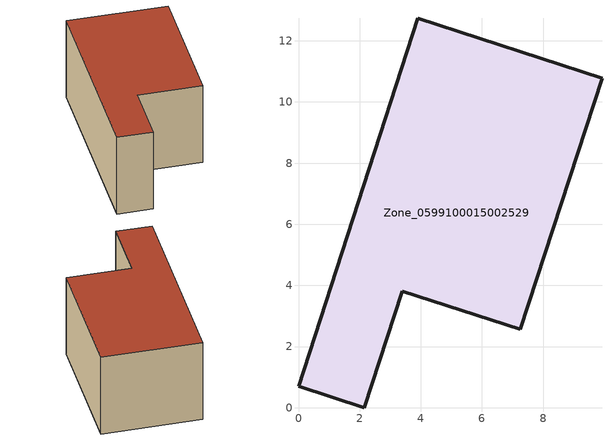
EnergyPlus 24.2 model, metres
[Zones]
Zone_0599100015002529
 floor ground (C_G): 3.4,3.81 2.16,0 0,0.7 3.9,12.74 9.93,10.78 7.26,2.56 z0.77
 wall outside (C_F): 3.9,12.74 0,0.7 2.16,0 3.4,3.81 7.26,2.56 9.93,10.78 3.9,12.74 z0.77:6.41
 roof outside (C_R): 7.26,2.56 9.93,10.78 3.9,12.74 0,0.7 2.16,0 3.4,3.81 z6.41
[BUILDING]
Pand.0599100015002529: North Axis=0; Terrain=City; Loads Convergence Tolerance Value=0.04; Temperature Convergence Tolerance Value=0.4; Solar Distribution=FullExterior; Maximum Number of Warmup Days=25; Minimum Number of Warmup Days=1
[Site:Location]
Rotterdam.The.Hague.AP_ZH_NLD Design_Conditions: Latitude=51.96; Longitude=4.45; Time Zone=1; Elevation=-4.5
[SITE:GROUNDTEMPERATURE:BUILDINGSURFACE]
18, 18, 18, 18, 18, 18, 18, 18, 18, 18, 18, 18
[MATERIAL] Thermal Absorptance=0.9; Solar Absorptance=0.7; Visible Absorptance=0.7
Name | Roughness | Thickness | Conductivity | Density | Specific Heat
G.TI.1965-1974 | MediumSmooth | 0.15 | 0.882353 | 540 | 1210
F.TI.1965-1974 | Rough | 0.3 | 0.697674 | 1920 | 840
R.TI.1965-1974 | MediumRough | 0.2 | 0.232558 | 1500 | 1000
[CONSTRUCTION]
C_G: G.TI.1965-1974
C_F: F.TI.1965-1974
C_R: R.TI.1965-1974
[ZONE]
Zone_0599100015002529: Type=1; Multiplier=1; Ceiling Height=Autocalculate; Volume=Autocalculate; Floor Area=autocalculate; Part of Total Floor Area=Yes
[ZONEINFILTRATION:DESIGNFLOWRATE]
Infil_Zone_0599100015002529: Zone or ZoneList or Space or SpaceList=Zone_0599100015002529; Schedule=AlwaysOn; Design Flow Rate Calculation Method=Flow/Area; Flow Rate per Floor Area=0.003; Constant Term Coefficient=1; Temperature Term Coefficient=0; Velocity Term Coefficient=0; Velocity Squared Term Coefficient=0
[HVACTEMPLATE:ZONE:IDEALLOADSAIRSYSTEM]
Zone_0599100015002529: Maximum Heating Supply Air Temperature=50; Minimum Cooling Supply Air Temperature=13; Maximum Heating Supply Air Humidity Ratio=0.0156; Minimum Cooling Supply Air Humidity Ratio=0.0077; Heating Limit=NoLimit; Cooling Limit=NoLimit; Dehumidification Control Type=ConstantSensibleHeatRatio; Cooling Sensible Heat Ratio=0.7; Dehumidification Setpoint=60; Humidification Control Type=None; Humidification Setpoint=30; Outdoor Air Method=None; Outdoor Air Flow Rate per Person=0.00944; Outdoor Air Flow Rate per Zone Floor Area=0; Outdoor Air Flow Rate per Zone=0; Demand Controlled Ventilation Type=None; Outdoor Air Economizer Type=NoEconomizer; Heat Recovery Type=None; Sensible Heat Recovery Effectiveness=0.7; Latent Heat Recovery Effectiveness=0.65
[ZONECONTROL:THERMOSTAT]
ThermostatControl_Zone_0599100015002529: Zone or ZoneList=Zone_0599100015002529; Control Type Schedule=DualSetpointControlType; Control 1=Thermostat_Zone_0599100015002529; Temperature Difference Between Cutout And Setpoint=0
[THERMOSTATSETPOINT:DUALSETPOINT]
Thermostat_Zone_0599100015002529: Heating Setpoint Temperature Schedule=HeatingSetpoint_Zone_0599100015002529; Cooling Setpoint Temperature Schedule=CoolingSetpoint_Zone_0599100015002529
[SCHEDULE:COMPACT]
HeatingSetpoint_Zone_0599100015002529: Through: 12/31, For: AllDays, Until: 24:00, 21
CoolingSetpoint_Zone_0599100015002529: Through: 12/31, For: AllDays, Until: 24:00, 24
DualSetpointControlType: Through: 12/31, For: AllDays, Until: 24:00, 4
AlwaysOn: Through: 12/31, For: AllDays, Until: 24:00, 1
